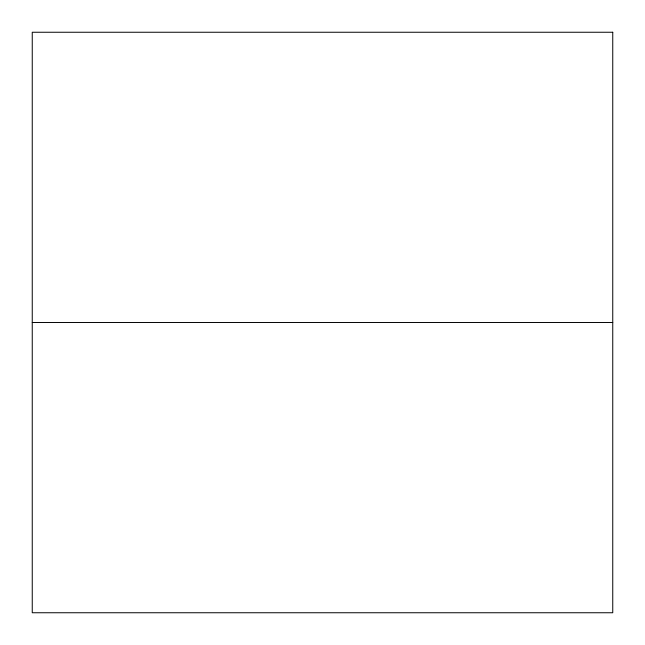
<?xml version="1.0" encoding="UTF-8"?>
<svg xmlns="http://www.w3.org/2000/svg" width="645" height="645" viewBox="0 0 645 645"><rect width="100%" height="100%" fill="white"/><g stroke="black" fill="none" stroke-linecap="round" stroke-linejoin="round"><path stroke-width="0.97" d="M32.25 322.5L612.75 322.5M612.75 32.25L32.25 32.25L32.25 612.75L612.75 612.75L612.75 32.25"/></g></svg>
